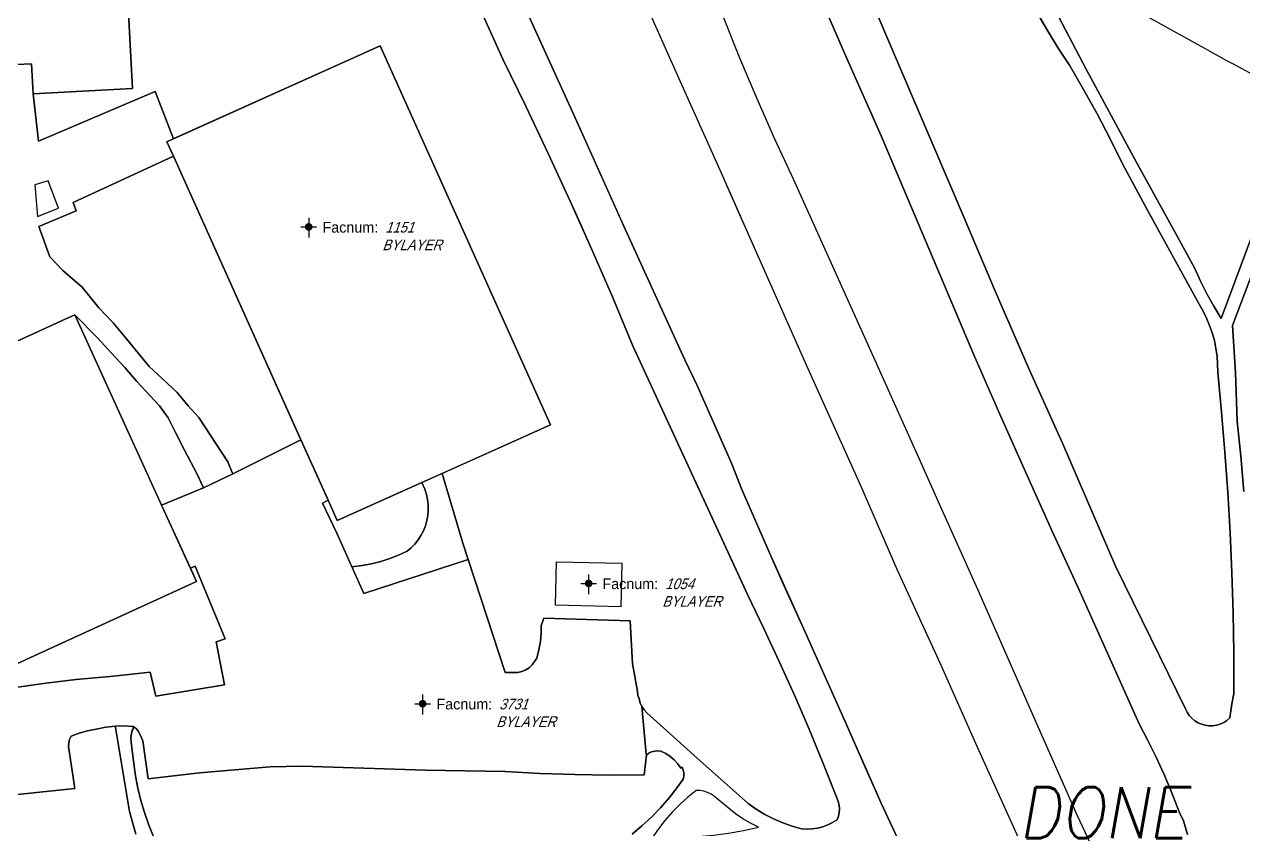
# Model space of a CAD drawing. Header units: inches. Extents: x 1273557 to 1282364, y 239587 to 246310.
# Drawn here: x 1277121.4 to 1277599.5, y 240897.6 to 241213.5 of the extents above; entities that cross this region are included whole.
import ezdxf
from ezdxf.enums import TextEntityAlignment as Align

# ---------------------------------------------------------------- set-up
doc = ezdxf.new("R2010")
doc.units = ezdxf.units.IN
doc.header["$MEASUREMENT"] = 0
doc.linetypes.add('DASHED2', pattern=[0.375, 0.25, -0.125])
doc.layers.add('BLDG-DATA', color=159, linetype='DASHED2', lineweight=30)
for name, color, linetype in [('BLDG-UW', 231, 'Continuous'), ('GRASS', 3, 'Continuous'), ('GRASS-ISLAND', 22, 'Continuous'), ('PATH', 253, 'Continuous'), ('PATH-ISLAND', 252, 'Continuous'), ('PRKG-DATA', 255, 'Continuous'), ('PRKG-UW', 6, 'Continuous'), ('REV-ADJUDICATION-NOTES', 2, 'Continuous'), ('STREET-UW', 50, 'Continuous')]:
    doc.layers.add(name, color=color, linetype=linetype)
doc.styles.add('Revisions', font='simplex.shx', dxfattribs={"width": 0.9, "oblique": 10, "height": 25})
doc.styles.add('SS_LITE', font='FRABK.TTF', dxfattribs={"height": 16})

# ---------------------------------------------------------------- blocks, each defined once
blk = doc.blocks.new('*U1')
for p, q in [((-3.08, 0), (3.08, 0)), ((0, 3.55), (0, -4.2))]:
    blk.add_line(p, q)
at = {"const_width": 1.5}
blk.add_lwpolyline([(-0.75, 0, 1), (0.75, 0, 1)], format="xyb", close=True, dxfattribs=at)
at = {"layer": 'BLDG-DATA', "color": 1, "style": 'SS_LITE'}
blk.add_text('Facnum:', height=4.2, dxfattribs=at).set_placement((27.26, -2.25), align=Align.RIGHT)
at = {"layer": 'BLDG-DATA', "color": 7, "style": 'SS_LITE', "oblique": 20, "width": 0.9, "flags": 8}
for tag, p in [('FACNUM', (29.98, -2.25)), ('OBJECT', (28.84, -9.16))]:
    blk.add_attdef(tag, p, '', height=4.2, dxfattribs=at)
blk = doc.blocks.new('*U8')
for p, q in [((-3.08, 0), (3.08, 0)), ((0, 3.55), (0, -4.2))]:
    blk.add_line(p, q)
at = {"const_width": 1.5}
blk.add_lwpolyline([(-0.75, 0, 1), (0.75, 0, 1)], format="xyb", close=True, dxfattribs=at)
at = {"layer": 'PRKG-DATA', "color": 1, "style": 'SS_LITE'}
blk.add_text('Facnum:', height=4.2, dxfattribs=at).set_placement((27.26, -2.25), align=Align.RIGHT)
at = {"layer": 'PRKG-DATA', "color": 7, "style": 'SS_LITE', "oblique": 20, "width": 0.9, "flags": 8}
for tag, p in [('FACNUM', (29.98, -2.25)), ('OBJECT', (28.84, -9.16))]:
    blk.add_attdef(tag, p, '', height=4.2, dxfattribs=at)

msp = doc.modelspace()

# ---------------------------------------------------------------- linework, layer by layer
at = {"layer": 'BLDG-UW'}
for points in [[(1277124.2, 241198.03), (1277124.82, 241186.26), (1277163.82, 241188.32), (1277160.29, 241254.72), (1277121.23, 241252.65), (1277121.5, 241247.53), (1277088.1, 241245.76), (1277074.28, 241245.03), (1277042.43, 241243.34), (1277042.13, 241249.09), (1277005.16, 241247.13), (1277003.12, 241247.02), (1277003.37, 241242.32), (1277006.66, 241180.08), (1277006.72, 241178.98), (1277045.78, 241181.04), (1277045.78, 241181.04), (1277045.78, 241181.04), (1277045.1, 241193.84), (1277054.27, 241194.33), (1277118.29, 241197.72)], [(1277260.83, 241205.06), (1277179.75, 241168.6), (1277177.25, 241167.48), (1277179.82, 241161.78), (1277230.58, 241048.89), (1277240.09, 241027.73), (1277244.07, 241018.88), (1277327.65, 241056.46)], [(1277329.67, 240985.68), (1277330.09, 241002.72), (1277355.66, 241002.09), (1277355.24, 240985.05)]]:
    msp.add_lwpolyline(points, close=True, dxfattribs=at)
msp.add_lwpolyline([(1277110.24, 240959), (1277125.14, 240965.81), (1277188.87, 240994.91), (1277185.86, 241001.5), (1277175.39, 241024.44), (1277141.08, 241099.55), (1277137.31, 241097.83), (1277087.33, 241075.01)], dxfattribs=at)
at = {"layer": 'GRASS'}
for points in [[(1277160.29, 241254.72), (1277163.82, 241188.32), (1277124.82, 241186.26), (1277124.8, 241186.26), (1277126.88, 241167.69), (1277172.64, 241187.22), (1277179.77, 241168.61), (1277260.83, 241205.06), (1277327.65, 241056.46), (1277285.16, 241037.35), (1277293.32, 241010.04), (1277309.89, 240959.24), (1277314.89, 240959.22), (1277316.46, 240959.63), (1277317.94, 240960.28), (1277319.3, 240961.15), (1277320.51, 240962.22), (1277322.37, 240964.86), (1277323.16, 240968.11), (1277323.71, 240971.43), (1277324.01, 240974.77), (1277324.05, 240977.54), (1277325.1, 240980.55), (1277358.97, 240979.55), (1277359.83, 240962.6), (1277360.71, 240957.65), (1277361.74, 240951.83), (1277361.89, 240950.28), (1277362.45, 240949.03), (1277362.78, 240947.29), (1277363.5, 240945.91), (1277364.39, 240944.63), (1277365.44, 240943.48), (1277385.17, 240925.68), (1277405.19, 240907.86), (1277408.38, 240905.63), (1277411.71, 240903.61), (1277415.17, 240901.82), (1277418.74, 240900.27), (1277422.41, 240898.95), (1277426.15, 240897.88), (1277428.25, 240897.8), (1277430.34, 240897.92), (1277432.41, 240898.24), (1277434.44, 240898.77), (1277436.41, 240899.5), (1277438.29, 240900.41), (1277440.08, 240901.51), (1277440.58, 240902.89), (1277440.88, 240904.33), (1277440.96, 240905.79), (1277440.82, 240907.25), (1277440.48, 240908.68), (1277439.93, 240910.04), (1277434.6, 240923.56), (1277429.07, 240937), (1277423.34, 240950.35), (1277417.4, 240963.61), (1277411.26, 240976.78), (1277404.93, 240989.85), (1277359.87, 241087.67), (1277351.95, 241106.62), (1277343.8, 241125.47), (1277335.42, 241144.21), (1277326.82, 241162.86), (1277317.99, 241181.39), (1277308.94, 241199.82), (1277275.42, 241274.34)], [(1277521.25, 240871.85), (1277509.35, 240898.45), (1277495.02, 240930.23), (1277480.57, 240962.6), (1277463.63, 240999.61), (1277449.48, 241032.27), (1277428.06, 241079.86), (1277409.12, 241122.53), (1277394.67, 241155.19), (1277378.18, 241192.19), (1277354.05, 241246.33)], [(1277577.47, 240895.74), (1277575.87, 240901.11), (1277574.19, 240904.55), (1277571.01, 240912.76), (1277568.18, 240919.48), (1277565.15, 240926.1), (1277561.92, 240932.63), (1277558.49, 240939.06), (1277534.76, 240992.17), (1277524.29, 241015.02), (1277513.96, 241037.93), (1277503.77, 241060.9), (1277493.71, 241083.92), (1277457.31, 241169.78), (1277443.47, 241201.04), (1277429.87, 241232.4)], [(1277451.78, 241227.2), (1277459.16, 241209.51), (1277489.47, 241138.53), (1277502.14, 241108.61), (1277515.12, 241078.83), (1277528.41, 241049.18), (1277549.37, 241000.71), (1277576.68, 240944.97), (1277577.33, 240943.63), (1277578.17, 240942.39), (1277579.17, 240941.28), (1277580.32, 240940.32), (1277581.6, 240939.53), (1277582.97, 240938.93), (1277584.41, 240938.53), (1277585.89, 240938.34), (1277587.39, 240938.35), (1277588.87, 240938.58), (1277590.3, 240939.01), (1277591.66, 240939.64), (1277592.91, 240940.45), (1277594.04, 240941.43), (1277594.89, 240946.96), (1277595.7, 240951.07), (1277595.63, 240966.84), (1277595.35, 240982.61), (1277594.86, 240998.37), (1277594.17, 241014.13), (1277593.27, 241029.89), (1277592.16, 241045.63), (1277590.84, 241061.35), (1277589.32, 241077.06), (1277589.29, 241080.18), (1277589.06, 241083.3), (1277588.63, 241086.39), (1277588, 241089.45), (1277587.18, 241092.45), (1277586.16, 241095.4), (1277584.96, 241098.27), (1277583.57, 241101.06), (1277582.01, 241103.75), (1277571.92, 241122.03), (1277561.92, 241140.4), (1277552.03, 241158.85), (1277547.11, 241168.66), (1277542, 241178.38), (1277536.7, 241188), (1277531.21, 241197.52), (1277526.81, 241204.23), (1277522.6, 241211.05), (1277518.57, 241218)], [(1277317.19, 241221.06), (1277336.86, 241178), (1277356.3, 241134.65), (1277380.34, 241081.88), (1277385.2, 241071.88), (1277398.65, 241041.35), (1277402.75, 241031.01), (1277413.51, 241006.18), (1277427.63, 240974.84), (1277443.12, 240940.36), (1277457.28, 240907.99), (1277470.62, 240879.32)], [(1277395.32, 241216.42), (1277401.82, 241200.38), (1277408.57, 241184.45), (1277415.57, 241168.62), (1277419.32, 241160.48), (1277422.8, 241152.9), (1277455.55, 241080.39), (1277472.59, 241042.2), (1277480.08, 241025.45), (1277495.09, 240991.92), (1277518.25, 240939.27), (1277534.19, 240903.18), (1277545.13, 240879.74)], [(1277526.84, 241216.63), (1277537.87, 241195.68), (1277557.23, 241159.87), (1277564.98, 241145.85), (1277572.68, 241131.82), (1277580.32, 241117.79), (1277582.59, 241112.74), (1277585.07, 241107.78), (1277587.77, 241102.93), (1277590.66, 241098.19), (1277606.36, 241140.25)], [(1277603.51, 241193.54), (1277598.62, 241196.21), (1277595.77, 241197.71), (1277592.93, 241199.23), (1277590.11, 241200.76), (1277587.29, 241202.32), (1277584.48, 241203.88), (1277581.68, 241205.47), (1277560, 241217.48)], [(1277603.05, 241116.45), (1277595.13, 241095.42), (1277596.25, 241077.01), (1277596.92, 241057.89), (1277598.35, 241044.1), (1277599.56, 241030.28)], [(1277165.07, 240895.88), (1277162.64, 240904.68), (1277157.08, 240937.62), (1277157.08, 240938.25), (1277153.31, 240937.85), (1277149.53, 240937.05), (1277146.17, 240936.37), (1277142.87, 240935.46), (1277139.64, 240934.32), (1277139.11, 240933.01), (1277138.8, 240931.64), (1277138.72, 240930.23), (1277141.16, 240913.79), (1277112.45, 240910.77)], [(1277359.64, 240895.77), (1277363.54, 240899.05), (1277367.27, 240902.54), (1277370.81, 240906.21), (1277374.17, 240910.06), (1277377.31, 240914.09), (1277379.68, 240917.45), (1277379.91, 240918.63), (1277379.92, 240919.84), (1277379.71, 240921.02), (1277379.28, 240922.15), (1277378.78, 240921.78), (1277377.55, 240923.44), (1277376.13, 240924.95), (1277374.56, 240926.29), (1277372.84, 240927.44), (1277371, 240928.39), (1277369.77, 240928.54), (1277368.54, 240928.45), (1277367.34, 240928.12), (1277366.24, 240927.57), (1277365.26, 240926.81), (1277364.44, 240919.16), (1277350.81, 240919.03), (1277337.19, 240919.19), (1277323.56, 240919.64), (1277309.95, 240920.37), (1277278.59, 240921), (1277230.23, 240922.56), (1277217.76, 240922.3), (1277190.07, 240919.83), (1277169.85, 240917.57), (1277167.8, 240932.39), (1277167.27, 240933.67), (1277166.09, 240936.15), (1277165.21, 240937.24), (1277163.96, 240938.07), (1277163.96, 240936.95), (1277163.75, 240937.05), (1277163.35, 240935.34), (1277163.16, 240933.58), (1277163.19, 240931.82), (1277164.31, 240923.51), (1277164.97, 240918.66), (1277165.88, 240913.85), (1277167.02, 240909.08), (1277168.4, 240904.37), (1277170.02, 240899.74), (1277171.86, 240895.19)]]:
    msp.add_lwpolyline(points, dxfattribs=at)
for points in [[(1277179.82, 241161.78), (1277179.82, 241161.78), (1277140.53, 241143.68), (1277141.69, 241140.33), (1277126.97, 241134.28), (1277131.37, 241122.32), (1277136.43, 241116.93), (1277144.02, 241110.42), (1277150.61, 241102.26), (1277156.14, 241096.49), (1277161.4, 241090.2), (1277170.26, 241079.29), (1277175.39, 241074.54), (1277181.3, 241069.16), (1277185.54, 241063.9), (1277189.77, 241059.28), (1277201.17, 241041.88), (1277202.87, 241037.68), (1277203.08, 241037.15), (1277229.83, 241050.55)], [(1277130.65, 241152.19), (1277125.48, 241150.54), (1277126.45, 241138.09), (1277134.78, 241141.45)], [(1277180.59, 241053.45), (1277177.73, 241059.21), (1277174.28, 241063.83), (1277170.84, 241067.66), (1277165.44, 241073.46), (1277160.74, 241078.86), (1277155.58, 241084.57), (1277150.02, 241090.51), (1277141.08, 241099.55), (1277175.18, 241024.89), (1277191.62, 241031.73), (1277188.99, 241037.27), (1277184.21, 241046.47)], [(1277277.83, 241014.89), (1277278.6, 241016.83), (1277279.17, 241018.83), (1277279.55, 241020.88), (1277279.73, 241022.95), (1277279.7, 241025.03), (1277279.47, 241027.1), (1277279.04, 241029.14), (1277278.41, 241031.13), (1277277.26, 241033.8), (1277244.07, 241018.88), (1277240.46, 241026.92), (1277238.2, 241025.74), (1277243.87, 241013.87), (1277249.8, 241000.72), (1277253.87, 241001.22), (1277257.51, 241001.9), (1277261.1, 241002.8), (1277264.62, 241003.92), (1277268.07, 241005.26), (1277271.43, 241006.81), (1277273.02, 241008.16), (1277274.46, 241009.66), (1277275.75, 241011.29), (1277276.88, 241013.04)], [(1277196.52, 240971.24), (1277200.06, 240972.4), (1277188.32, 241000.95), (1277186.47, 241000.16), (1277188.87, 240994.91), (1277125.14, 240965.81), (1277110.24, 240959), (1277093.95, 240951.56), (1277094.22, 240951.5), (1277097.15, 240951.02), (1277100.12, 240950.84), (1277103.09, 240950.94), (1277106.04, 240951.33), (1277117.88, 240953.38), (1277129.77, 240955.12), (1277141.7, 240956.54), (1277156.31, 240957.87), (1277170.69, 240959.41), (1277172.96, 240949.94), (1277199.79, 240954.42)], [(1277403.4, 240897.33), (1277409.27, 240898.61), (1277406.11, 240900.09), (1277403.07, 240901.81), (1277400.19, 240903.77), (1277391.48, 240910.98), (1277390.62, 240911.59), (1277389.25, 240912.23), (1277387.8, 240912.68), (1277386.3, 240912.93), (1277384.79, 240912.97), (1277381.49, 240910.31), (1277378.34, 240907.46), (1277375.36, 240904.44), (1277372.57, 240901.26), (1277369.96, 240897.93), (1277367.55, 240894.46), (1277373.55, 240894.36), (1277379.55, 240894.49), (1277385.55, 240894.86), (1277391.53, 240895.45), (1277397.48, 240896.28)]]:
    msp.add_lwpolyline(points, close=True, dxfattribs=at)
at = {"layer": 'GRASS-ISLAND'}
msp.add_lwpolyline([(1277329.67, 240985.68), (1277330.09, 241002.72), (1277355.66, 241002.09), (1277355.24, 240985.05)], close=True, dxfattribs=at)
at = {"layer": 'PATH'}
for points in [[(1277275.42, 241274.34), (1277308.94, 241199.82), (1277317.99, 241181.39), (1277326.82, 241162.86), (1277335.42, 241144.21), (1277337.07, 241140.53), (1277343.8, 241125.47), (1277351.95, 241106.62), (1277359.87, 241087.67), (1277403.59, 240992.76), (1277404.93, 240989.85), (1277411.26, 240976.78), (1277417.4, 240963.61), (1277423.34, 240950.35), (1277429.07, 240937), (1277434.6, 240923.56), (1277435.63, 240920.96), (1277439.93, 240910.04), (1277440.48, 240908.68), (1277440.82, 240907.25), (1277440.96, 240905.79), (1277440.88, 240904.33), (1277440.58, 240902.89), (1277440.08, 240901.51), (1277438.29, 240900.41), (1277436.41, 240899.5), (1277434.44, 240898.77), (1277432.41, 240898.24), (1277430.34, 240897.92), (1277428.25, 240897.8), (1277426.15, 240897.88), (1277422.41, 240898.95), (1277418.74, 240900.27), (1277415.17, 240901.82), (1277411.71, 240903.61), (1277408.38, 240905.63), (1277405.19, 240907.86), (1277385.17, 240925.68), (1277365.44, 240943.48), (1277364.39, 240944.63), (1277363.5, 240945.91), (1277365.17, 240927.28), (1277365.27, 240926.82), (1277366.24, 240927.57), (1277367.34, 240928.12), (1277368.54, 240928.45), (1277369.77, 240928.54), (1277371, 240928.39), (1277372.84, 240927.44), (1277374.56, 240926.29), (1277376.13, 240924.95), (1277377.55, 240923.44), (1277378.78, 240921.78), (1277379.28, 240922.15), (1277379.71, 240921.02), (1277379.92, 240919.84), (1277379.91, 240918.63), (1277379.68, 240917.45), (1277377.31, 240914.09), (1277374.17, 240910.06), (1277370.81, 240906.21), (1277367.27, 240902.54), (1277363.54, 240899.05), (1277359.64, 240895.77)], [(1277429.87, 241232.4), (1277443.47, 241201.04), (1277457.31, 241169.78), (1277493.71, 241083.92), (1277503.77, 241060.9), (1277513.96, 241037.93), (1277524.29, 241015.02), (1277534.76, 240992.17), (1277558.49, 240939.06), (1277561.92, 240932.63), (1277565.15, 240926.1), (1277568.18, 240919.48), (1277571.01, 240912.76), (1277574.19, 240904.55), (1277575.87, 240901.11), (1277577.47, 240895.74)], [(1277518.57, 241218), (1277522.6, 241211.05), (1277526.81, 241204.23), (1277531.21, 241197.52), (1277536.7, 241188), (1277542, 241178.38), (1277547.11, 241168.66), (1277552.03, 241158.85), (1277561.92, 241140.4), (1277571.92, 241122.03), (1277582.01, 241103.75), (1277583.57, 241101.06), (1277584.96, 241098.27), (1277586.16, 241095.4), (1277587.18, 241092.45), (1277588, 241089.45), (1277588.63, 241086.39), (1277589.06, 241083.3), (1277589.29, 241080.19), (1277589.32, 241077.06), (1277590.84, 241061.35), (1277592.16, 241045.63), (1277593.27, 241029.89), (1277594.17, 241014.13), (1277594.86, 240998.37), (1277595.35, 240982.61), (1277595.63, 240966.84), (1277595.7, 240951.07), (1277594.89, 240946.96), (1277594.04, 240941.43), (1277592.91, 240940.45), (1277591.66, 240939.64), (1277590.3, 240939.01), (1277588.87, 240938.58), (1277587.39, 240938.35), (1277585.89, 240938.34), (1277584.41, 240938.53), (1277582.97, 240938.93), (1277581.6, 240939.53), (1277580.32, 240940.32), (1277579.17, 240941.28), (1277578.17, 240942.39), (1277577.33, 240943.63), (1277576.68, 240944.97), (1277549.37, 241000.71), (1277528.41, 241049.18), (1277515.12, 241078.83), (1277502.14, 241108.61), (1277489.47, 241138.53), (1277459.16, 241209.51), (1277451.78, 241227.2)], [(1277470.62, 240879.32), (1277457.28, 240907.99), (1277451.61, 240920.96), (1277443.12, 240940.36), (1277427.63, 240974.84), (1277418.42, 240995.28), (1277413.51, 241006.18), (1277402.75, 241031.01), (1277398.65, 241041.35), (1277385.2, 241071.88), (1277380.34, 241081.88), (1277356.3, 241134.65), (1277353.66, 241140.53), (1277336.86, 241178), (1277317.19, 241221.06)], [(1277606.36, 241140.25), (1277590.66, 241098.19), (1277587.77, 241102.93), (1277585.07, 241107.78), (1277582.59, 241112.74), (1277580.32, 241117.79), (1277572.68, 241131.82), (1277564.98, 241145.85), (1277557.23, 241159.87), (1277537.87, 241195.68), (1277526.84, 241216.63)], [(1277087.33, 241075.01), (1277137.31, 241097.83), (1277141.08, 241099.55), (1277150.02, 241090.51), (1277155.58, 241084.57), (1277160.74, 241078.86), (1277165.44, 241073.46), (1277170.84, 241067.66), (1277174.28, 241063.83), (1277177.73, 241059.21), (1277180.59, 241053.45), (1277184.21, 241046.47), (1277188.99, 241037.27), (1277191.62, 241031.73), (1277203.08, 241037.15), (1277202.87, 241037.68), (1277201.17, 241041.88), (1277189.77, 241059.28), (1277185.54, 241063.9), (1277181.3, 241069.16), (1277175.39, 241074.54), (1277170.26, 241079.29), (1277161.4, 241090.2), (1277156.14, 241096.49), (1277150.61, 241102.26), (1277144.02, 241110.42), (1277136.43, 241116.93), (1277131.37, 241122.32), (1277126.97, 241134.28), (1277141.69, 241140.33), (1277140.53, 241143.68), (1277179.82, 241161.78), (1277177.25, 241167.48), (1277179.75, 241168.6), (1277179.77, 241168.61), (1277172.64, 241187.22), (1277126.88, 241167.69), (1277124.8, 241186.26), (1277124.82, 241186.26), (1277124.2, 241198.03), (1277118.29, 241197.72)], [(1277599.56, 241030.28), (1277598.35, 241044.1), (1277596.92, 241057.89), (1277596.25, 241077.01), (1277595.13, 241095.42), (1277603.05, 241116.45)], [(1277171.86, 240895.19), (1277170.02, 240899.74), (1277168.4, 240904.37), (1277167.02, 240909.08), (1277165.88, 240913.85), (1277164.97, 240918.66), (1277164.31, 240923.51), (1277163.19, 240931.82), (1277163.16, 240933.58), (1277163.35, 240935.34), (1277163.75, 240937.05), (1277163.96, 240936.95), (1277163.96, 240938.07), (1277160.21, 240938.27), (1277157.08, 240938.25), (1277157.08, 240937.62), (1277162.64, 240904.68), (1277165.07, 240895.88)]]:
    msp.add_lwpolyline(points, dxfattribs=at)
msp.add_lwpolyline([(1277295.41, 241003.64), (1277293.32, 241010.04), (1277285.16, 241037.35), (1277277.26, 241033.8), (1277278.41, 241031.13), (1277279.04, 241029.14), (1277279.47, 241027.1), (1277279.7, 241025.03), (1277279.73, 241022.95), (1277279.55, 241020.88), (1277279.17, 241018.83), (1277278.6, 241016.83), (1277277.83, 241014.89), (1277276.88, 241013.04), (1277275.75, 241011.29), (1277274.46, 241009.66), (1277273.02, 241008.16), (1277271.43, 241006.81), (1277268.07, 241005.26), (1277264.62, 241003.92), (1277261.1, 241002.8), (1277257.51, 241001.9), (1277253.87, 241001.22), (1277249.8, 241000.72), (1277254.52, 240990.25)], close=True, dxfattribs=at)
at = {"layer": 'PATH-ISLAND'}
for points in [[(1277130.65, 241152.19), (1277125.48, 241150.54), (1277126.45, 241138.09), (1277134.78, 241141.45)], [(1277385.55, 240894.86), (1277391.53, 240895.45), (1277397.48, 240896.28), (1277403.4, 240897.33), (1277409.27, 240898.61), (1277406.11, 240900.09), (1277403.07, 240901.81), (1277400.19, 240903.77), (1277391.48, 240910.98), (1277390.62, 240911.59), (1277389.25, 240912.23), (1277387.8, 240912.68), (1277386.3, 240912.93), (1277384.79, 240912.97), (1277381.49, 240910.31), (1277378.34, 240907.46), (1277375.36, 240904.44), (1277372.57, 240901.26), (1277369.96, 240897.93), (1277367.55, 240894.46), (1277373.55, 240894.36), (1277379.55, 240894.49)]]:
    msp.add_lwpolyline(points, close=True, dxfattribs=at)
at = {"layer": 'PRKG-UW'}
msp.add_lwpolyline([(1277112.45, 240910.77), (1277141.16, 240913.79), (1277138.72, 240930.23), (1277138.8, 240931.64), (1277139.11, 240933.01), (1277139.64, 240934.32), (1277142.87, 240935.46), (1277146.17, 240936.37), (1277149.53, 240937.05), (1277153.31, 240937.85), (1277157.08, 240938.25), (1277160.21, 240938.27), (1277163.96, 240938.07), (1277165.21, 240937.24), (1277166.09, 240936.15), (1277167.27, 240933.67), (1277167.8, 240932.39), (1277169.85, 240917.57), (1277190.07, 240919.83), (1277217.76, 240922.3), (1277230.23, 240922.56), (1277278.59, 240921), (1277309.95, 240920.37), (1277323.56, 240919.64), (1277337.19, 240919.19), (1277350.81, 240919.03), (1277364.44, 240919.16), (1277365.26, 240926.85), (1277365.17, 240927.28), (1277363.5, 240945.91), (1277362.78, 240947.29), (1277362.45, 240949.03), (1277361.89, 240950.28), (1277361.74, 240951.83), (1277360.71, 240957.65), (1277359.83, 240962.6), (1277358.97, 240979.55), (1277325.1, 240980.55), (1277324.05, 240977.54), (1277324.01, 240974.77), (1277323.71, 240971.43), (1277323.16, 240968.11), (1277322.37, 240964.86), (1277320.51, 240962.22), (1277319.3, 240961.15), (1277317.94, 240960.28), (1277316.46, 240959.63), (1277314.89, 240959.22), (1277309.89, 240959.24), (1277295.41, 241003.64), (1277254.52, 240990.25), (1277243.87, 241013.87), (1277238.2, 241025.74), (1277240.46, 241026.92), (1277229.83, 241050.55), (1277203.08, 241037.15), (1277191.62, 241031.73), (1277175.18, 241024.89), (1277186.47, 241000.16), (1277188.32, 241000.95), (1277200.06, 240972.4), (1277196.52, 240971.24), (1277199.79, 240954.42), (1277172.96, 240949.94), (1277170.69, 240959.41), (1277156.31, 240957.87), (1277141.7, 240956.54), (1277129.77, 240955.12), (1277117.88, 240953.38)], dxfattribs=at)
at = {"layer": 'STREET-UW'}
for points in [[(1277521.25, 240871.85), (1277509.35, 240898.45), (1277495.02, 240930.23), (1277480.57, 240962.6), (1277463.63, 240999.61), (1277457.18, 241014.49), (1277449.48, 241032.27), (1277428.06, 241079.86), (1277409.12, 241122.53), (1277397.87, 241147.96), (1277394.67, 241155.19), (1277378.18, 241192.19), (1277354.05, 241246.33)], [(1277395.32, 241216.42), (1277401.82, 241200.38), (1277408.57, 241184.45), (1277415.57, 241168.62), (1277419.32, 241160.48), (1277422.8, 241152.9), (1277455.55, 241080.39), (1277472.59, 241042.2), (1277480.08, 241025.45), (1277495.09, 240991.92), (1277518.25, 240939.27), (1277534.19, 240903.18), (1277545.13, 240879.74)], [(1277603.51, 241193.54), (1277598.62, 241196.21), (1277595.77, 241197.71), (1277592.93, 241199.23), (1277590.11, 241200.76), (1277587.29, 241202.32), (1277584.48, 241203.88), (1277581.68, 241205.47), (1277560, 241217.48)]]:
    msp.add_lwpolyline(points, dxfattribs=at)

# ---------------------------------------------------------------- block references
at = {"layer": 'BLDG-DATA'}
ref = msp.add_blockref('*U1', (1277232.85, 241134.06), dxfattribs=at)
ref.add_attrib('FACNUM', '1151', (1277262.83, 241131.81), dxfattribs={"color": 7, "height": 4.2, "style": 'SS_LITE', "oblique": 20, "width": 0.9})
ref.add_attrib('OBJECT', 'BYLAYER', (1277261.69, 241124.91), dxfattribs={"color": 7, "height": 4.2, "style": 'SS_LITE', "oblique": 20, "width": 0.9})
ref = msp.add_blockref('*U1', (1277342.63, 240994.21), dxfattribs=at)
ref.add_attrib('FACNUM', '1054', (1277372.61, 240991.96), dxfattribs={"color": 7, "height": 4.2, "style": 'SS_LITE', "oblique": 20, "width": 0.9})
ref.add_attrib('OBJECT', 'BYLAYER', (1277371.46, 240985.05), dxfattribs={"color": 7, "height": 4.2, "style": 'SS_LITE', "oblique": 20, "width": 0.9})
at = {"layer": 'PRKG-DATA'}
ref = msp.add_blockref('*U8', (1277277.54, 240947.02), dxfattribs=at)
ref.add_attrib('FACNUM', '3731', (1277307.52, 240944.77), dxfattribs={"color": 7, "height": 4.2, "style": 'SS_LITE', "oblique": 20, "width": 0.9})
ref.add_attrib('OBJECT', 'BYLAYER', (1277306.38, 240937.86), dxfattribs={"color": 7, "height": 4.2, "style": 'SS_LITE', "oblique": 20, "width": 0.9})

# ---------------------------------------------------------------- texts
at = {"layer": 'REV-ADJUDICATION-NOTES', "style": 'Revisions', "oblique": 10, "width": 0.913884}
msp.add_text('DONE', height=20, dxfattribs=at).set_placement((1277511.16, 240894.27, 65.68))

doc.saveas('drawing.dxf')
